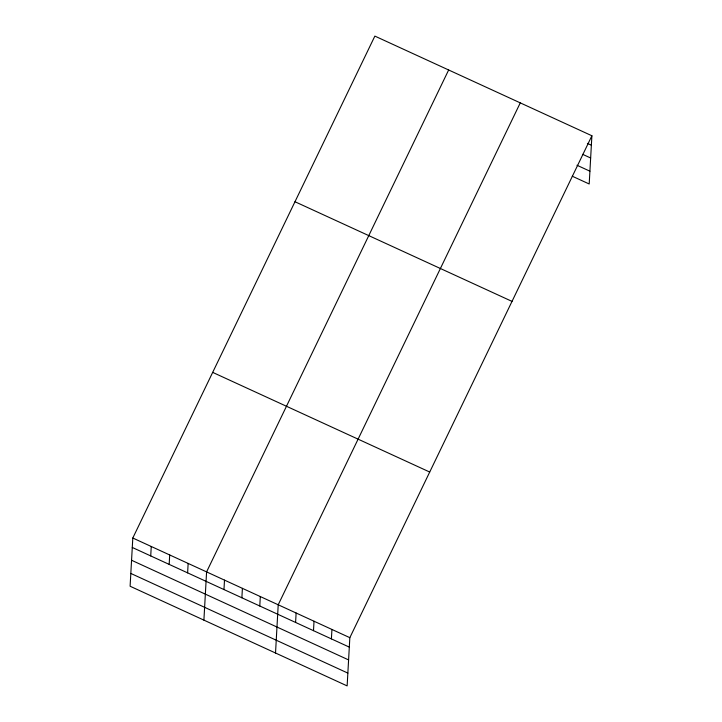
<?xml version="1.0" encoding="UTF-8"?>
<svg xmlns="http://www.w3.org/2000/svg" width="722" height="722" viewBox="0 0 722 722"><rect width="100%" height="100%" fill="white"/><g stroke="black" fill="none" stroke-linecap="round" stroke-linejoin="round"><path stroke-width="1.08" d="M132.803 538.016L130.104 586.237L347.138 685.9L349.836 637.67L591.896 135.763L374.862 36.1L132.803 538.016L349.836 637.67M150.727 555.931L151.25 546.482M169.174 564.405L169.697 554.956M187.621 572.871L188.144 563.431M203.902 620.126L206.591 571.896L448.651 69.989M223.973 589.567L224.497 580.118M241.879 597.789L242.402 588.34M259.785 606.011L260.308 596.562M275.524 653.013L278.214 604.783L520.273 102.876M295.596 622.454L296.119 613.005M313.501 630.676L314.025 621.227M331.407 638.898L331.93 629.449M591.896 135.763L589.197 183.984L572.284 176.222M587.383 143.38L591.363 145.203M582.69 154.346L590.65 158.001M576.977 165.248L589.91 171.186M294.982 201.736L512.015 301.39M212.683 372.381L429.716 472.044M132.279 547.457L349.313 647.12M131.557 560.254L348.591 659.917M130.826 573.439L347.86 673.103"/></g></svg>
